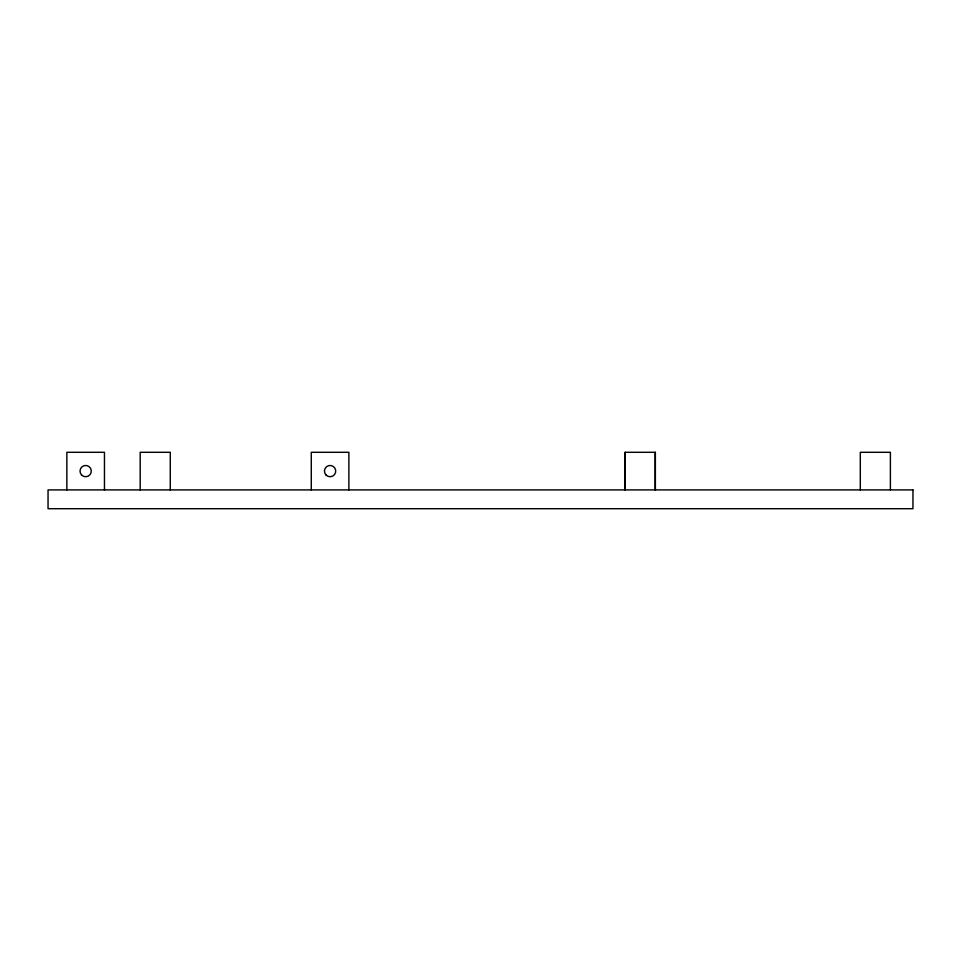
<?xml version="1.0" encoding="UTF-8"?>
<svg xmlns="http://www.w3.org/2000/svg" width="961" height="961" viewBox="0 0 961 961"><rect width="100%" height="100%" fill="white"/><g stroke="black" fill="none" stroke-linecap="round" stroke-linejoin="round"><path stroke-width="1.44" d="M890.391 489.906L890.391 452.295L860.299 452.295L860.299 489.906M655.366 489.906L655.366 452.295L625.118 452.295L625.118 489.906M655.21 452.295L655.21 489.906M625.275 452.295L625.275 489.906M348.879 489.906L348.879 452.295L311.28 452.295L311.28 489.906M170.265 489.906L170.265 452.295L140.186 452.295L140.186 489.906M104.461 489.906L104.461 452.295L66.85 452.295L66.85 489.906M912.95 489.906L48.05 489.906L48.05 508.705L912.95 508.705L912.95 489.906M81.661 475.082A5.646 5.646 0 0 0 91.103 472.56A5.646 5.646 0 0 0 84.196 465.653A5.646 5.646 0 0 0 81.661 475.082M326.091 475.082A5.646 5.646 0 0 0 335.533 472.56A5.646 5.646 0 0 0 328.626 465.653A5.646 5.646 0 0 0 326.091 475.082"/></g></svg>
